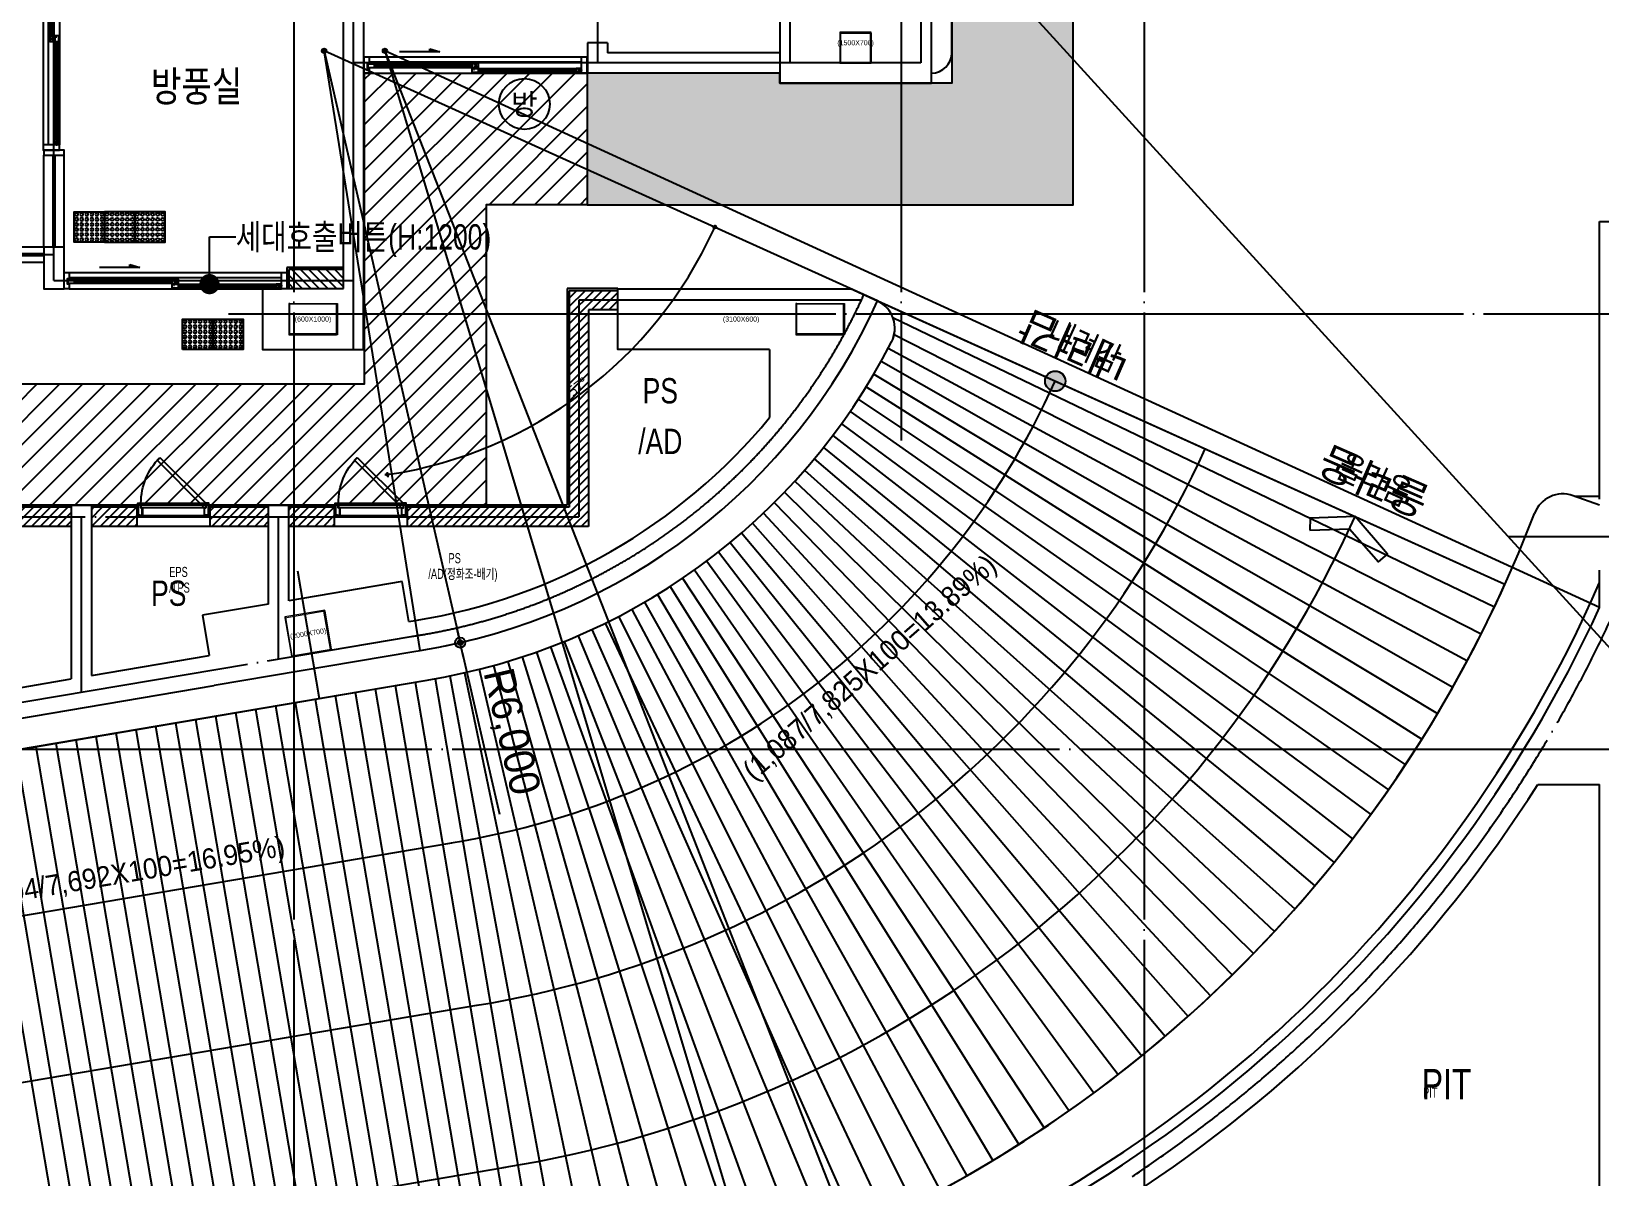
# Model space of a CAD drawing. Header units: millimetres. Extents: x 0 to 1390178, y 0 to 110113.
# Drawn here: x 377080 to 392572, y 20593 to 31910 of the extents above; entities that cross this region are included whole.
import ezdxf
from ezdxf.enums import TextEntityAlignment as Align
from ezdxf.xclip import XClip

# ---------------------------------------------------------------- set-up
doc = ezdxf.new("R2010")
doc.units = ezdxf.units.MM
doc.header["$LTSCALE"] = 100
doc.header["$XCLIPFRAME"] = 0
doc.linetypes.add('X - 평면도$0$CEN', pattern=[62, 60, -1, 0, -1])
doc.layers.get('DEFPOINTS').update_dxf_attribs({"color": 145})
for name, color, linetype in [('AA-XXXX-DIMS', 7, 'Continuous'), ('AA-XXXX-TEXT', 3, 'Continuous'), ('SYM', 7, 'Continuous'), ('TEXT1', 7, 'Continuous'), ('X - 평면도$0$! □-COL', 2, 'Continuous'), ('X - 평면도$0$4', 4, 'Continuous'), ('X - 평면도$0$A-FIN', 8, 'Continuous'), ('X - 평면도$0$A-WALB', 3, 'Continuous'), ('X - 평면도$0$AA-DWXM-GLAS', 5, 'Continuous'), ('X - 평면도$0$AA-DWXM-WIND', 4, 'Continuous'), ('X - 평면도$0$AA-EL-PCN4', 4, 'Continuous'), ('X - 평면도$0$AA-WAXM-BLOK', 3, 'Continuous'), ('X - 평면도$0$AA-WAXM-CONC', 2, 'Continuous'), ('X - 평면도$0$AA-XXXX-CNTL', 1, 'X - 평면도$0$CEN'), ('X - 평면도$0$AA-XXXX-FINL', 6, 'Continuous'), ('X - 평면도$0$AA-XXXX-PARK', 8, 'Continuous'), ('X - 평면도$0$AA-XXXX-PATT', 8, 'Continuous'), ('X - 평면도$0$AS-WAXM-CONC', 2, 'Continuous'), ('X - 평면도$0$CEN', 1, 'X - 평면도$0$CEN'), ('X - 평면도$0$DIM', 7, 'Continuous'), ('X - 평면도$0$X-55$0$AA-DWXM-WIND', 4, 'Continuous'), ('X - 평면도$0$램프 패턴', 9, 'Continuous'), ('X - 평면도$0$연석', 4, 'Continuous'), ('X - 평면도$0$점형블럭', 8, 'Continuous')]:
    doc.layers.add(name, color=color, linetype=linetype)
doc.layers.add('X - 평면도$0$A-door', color=4, linetype='Continuous', lineweight=25)
doc.layers.add('X - 평면도$0$AA-XXXX-H', color=195, linetype='Continuous', plot=False)
doc.layers.add('X - 평면도$0$DEFPOINT', color=163, linetype='Continuous', plot=False)
doc.styles.add('$1$HAUD01', font='Dotum.ttf')
doc.styles.add('HAUD01', font='Dotum.ttf')
doc.styles.add('X - 평면도$0$HAUD01', font='Dotum.ttf')
doc.styles.add('X - 평면도$0$STANDARD', font='Dotum.ttf')
doc.styles.add('X - 평면도$0$맑은 고딕', font='malgun.ttf')
doc.styles.add('X - 평면도$0$맑은고딕', font='malgun.ttf')
doc.dimstyles.new('HAUD-100', dxfattribs={"dimscale": 100, "dimtxt": 3, "dimasz": 1, "dimexe": 0, "dimexo": 3, "dimgap": 1, "dimtad": 1, "dimdec": 0, "dimdsep": 46, "dimlunit": 6, "dimtxsty": 'HAUD01', "dimblk": 'DIMDOT', "dimcen": 2.5, "dimdle": 1.5, "dimclrd": 7, "dimclre": 7, "dimclrt": 3, "dimadec": 0, "dimazin": 0, "dimtfac": 1, "dimtdec": 0, "dimtix": 1, "dimtmove": 2, "dimatfit": 3, "dimfxl": 1, "dimtvp": 1, "dimtolj": 1, "dimtzin": 0, "dimarcsym": 0})
doc.dimstyles.new('X - 평면도$0$D-50', dxfattribs={"dimscale": 50, "dimtxt": 2, "dimasz": 0.5, "dimexe": 0, "dimexo": 1, "dimgap": 0.5, "dimtad": 1, "dimdec": 0, "dimzin": 0, "dimdsep": 46, "dimlunit": 6, "dimtxsty": 'X - 평면도$0$맑은 고딕', "dimblk": 'X - 평면도$0$Z_DOT', "dimcen": 0, "dimdle": 1.5, "dimclrd": 145, "dimclre": 145, "dimclrt": 145, "dimadec": 0, "dimazin": 0, "dimtfac": 1, "dimtdec": 0, "dimtix": 1, "dimtmove": 2, "dimatfit": 3, "dimldrblk": 'X - 평면도$0$_NONE', "dimfxl": 1, "dimtolj": 1, "dimtzin": 0, "dimlwd": -1, "dimarcsym": 0})
pattern_1 = [(45, (-334639.225, -33202.216), (-42.426407, 42.426407), [])]

# ---------------------------------------------------------------- blocks, each defined once
blk = doc.blocks.new('DIMDOT')
at = {"layer": 'AA-XXXX-DIMS'}
for p, q in [((-1.5, 0), (1.5, 0)), ((0, -1.5), (0, 1.5))]:
    blk.add_line(p, q, dxfattribs=at)
for radius in [0.5, 0.25]:
    blk.add_circle((0, 0), radius, dxfattribs=at)
blk = doc.blocks.new('*D59')
at = {"color": 7, "lineweight": -2, "transparency": 16777216}
for p, q in [((379972, 31717), (381316, 25870)), ((381706, 24172), (381338, 25772))]:
    blk.add_line(p, q, dxfattribs=at)
at = {"layer": 'DEFPOINTS', "color": 0, "transparency": 16777216}
for p in [(379972, 31717), (381316, 25870)]:
    blk.add_point(p, dxfattribs=at)
at = {"color": 7, "lineweight": -2, "transparency": 16777216, "xscale": 100, "yscale": 100, "zscale": 100, "rotation": 102.9401187747289}
blk.add_blockref('DIMDOT', (381316, 25870), dxfattribs=at)
at = {"color": 3, "transparency": 16777216, "insert": (381805, 24986), "char_height": 300, "attachment_point": 5, "rotation": 282.9401, "style": 'HAUD01'}
blk.add_mtext('\\A1;R6,000', dxfattribs=at)
blk = doc.blocks.new('*D60')
at = {"color": 7, "lineweight": -2, "transparency": 16777216}
for p, q in [((380572, 31717), (385386, 19426)), ((386110, 17578), (385422, 19333))]:
    blk.add_line(p, q, dxfattribs=at)
at = {"layer": 'DEFPOINTS', "color": 0, "transparency": 16777216}
for p in [(380572, 31717), (385386, 19426)]:
    blk.add_point(p, dxfattribs=at)
at = {"color": 7, "lineweight": -2, "transparency": 16777216, "xscale": 100, "yscale": 100, "zscale": 100, "rotation": 111.3873247075521}
blk.add_blockref('DIMDOT', (385386, 19426), dxfattribs=at)
at = {"color": 3, "transparency": 16777216, "insert": (386044, 18511), "char_height": 300, "attachment_point": 5, "rotation": 291.3873, "style": 'HAUD01'}
blk.add_mtext('\\A1;R13,200', dxfattribs=at)
blk = doc.blocks.new('X - 평면도$0$A$C149C4BE0')
at = {"layer": 'X - 평면도$0$램프 패턴'}
for p, q in [((18128, 11465), (24072, 8608)), ((18083, 11162), (23803, 8074)), ((18141, 11297), (23941, 8340)), ((18013, 11033), (23659, 7812)), ((17940, 10906), (23509, 7553)), ((17865, 10781), (23353, 7298)), ((17705, 10536), (23023, 6798)), ((17786, 10657), (23191, 7046)), ((17621, 10416), (22850, 6555)), ((17534, 10298), (22670, 6315)), ((17444, 10182), (22486, 6079)), ((17256, 9957), (22099, 5622)), ((17351, 10069), (22295, 5848)), ((17158, 9848), (21898, 5400)), ((16955, 9636), (21481, 4970)), ((17058, 9741), (21692, 5182)), ((16850, 9533), (21265, 4762)), ((16632, 9336), (20818, 4363)), ((16742, 9433), (21044, 4560)), ((16406, 9149), (20353, 3984)), ((16520, 9241), (20588, 4171)), ((16289, 9059), (20114, 3803)), ((16050, 8888), (19623, 3459)), ((16170, 8973), (19871, 3628)), ((15802, 8729), (19117, 3137)), ((15927, 8807), (19372, 3295)), ((15548, 8581), (18595, 2839)), ((15676, 8653), (18858, 2985)), ((15153, 8381), (17789, 2439)), ((15286, 8445), (18061, 2566)), ((15418, 8511), (18330, 2700)), ((14882, 8264), (17236, 2204)), ((15018, 8321), (17513, 2318)), ((14325, 8067), (16099, 1813)), ((14466, 8111), (16387, 1901)), ((14606, 8159), (16672, 1996)), ((14745, 8210), (16955, 2097)), ((13751, 7923), (14930, 1531)), ((13896, 7954), (15225, 1591)), ((14040, 7989), (15518, 1658)), ((14183, 8026), (15809, 1733)), ((12817, 7762), (13906, 1354)), ((13014, 7796), (14103, 1387)), ((13211, 7829), (14300, 1421)), ((13408, 7863), (14497, 1455)), ((13605, 7896), (14695, 1488)), ((11831, 7594), (12920, 1186)), ((12028, 7628), (13117, 1220)), ((12225, 7662), (13314, 1253)), ((12422, 7695), (13512, 1287)), ((12620, 7729), (13709, 1320)), ((11042, 7460), (12131, 1052)), ((11239, 7494), (12329, 1086)), ((11436, 7527), (12526, 1119)), ((11634, 7561), (12723, 1153)), ((10056, 7293), (11145, 885)), ((10253, 7326), (11343, 918)), ((10451, 7360), (11540, 952)), ((10648, 7393), (11737, 985)), ((10845, 7427), (11934, 1019)), ((9268, 7159), (10357, 751)), ((9465, 7192), (10554, 784)), ((9662, 7226), (10751, 818)), ((9859, 7259), (10948, 851)), ((9070, 7125), (10160, 717))]:
    blk.add_line(p, q, dxfattribs=at)
blk = doc.blocks.new('X - 평면도$0$A$C1B7F7459')
at = {"layer": 'X - 평면도$0$DEFPOINT'}
for p, q in [((17978, 11629), (24174, 8829)), ((5916, 6589), (13507, 7879))]:
    blk.add_line(p, q, dxfattribs=at)
for centre, radius, start, end in [((17847, 11359), 300, 332.8147, 64.2473), ((12510, 14100), 6300, 279.1017, 332.8297), ((12510, 14100), 12800, 279.2643, 335.6807)]:
    blk.add_arc(centre, radius, start, end, dxfattribs=at)
blk.add_blockref('X - 평면도$0$A$C149C4BE0', (0, 0))
blk = doc.blocks.new('X - 평면도$0$A$C3F661512')
at = {"layer": 'X - 평면도$0$DEFPOINT'}
for p, q in [((44, 22), (0, 22)), ((22, 0), (22, 44))]:
    blk.add_line(p, q, dxfattribs=at)
blk.add_circle((22, 22), 22, dxfattribs=at)
blk = doc.blocks.new('X - 평면도$0$Z_DOT')
at = {"layer": 'X - 평면도$0$DIM', "color": 0}
for p, q in [((-1, 0), (1, 0)), ((0, -1), (0, 1))]:
    blk.add_line(p, q, dxfattribs=at)
for radius in [0.5, 0.25]:
    blk.add_circle((0, 0), radius, dxfattribs=at)
blk = doc.blocks.new('*D1025')
at = {"layer": 'DEFPOINTS', "color": 0, "transparency": 16777216}
for p in [(567222, 46473), (567222, 46473), (572690, 44004), (569181, 42720), (568108, 40539)]:
    blk.add_point(p, dxfattribs=at)
at = {"layer": 'X - 평면도$0$DIM', "color": 145, "transparency": 16777216}
blk.add_arc((567222, 46473), 4234, 278.8273, 335.3573, dxfattribs=at)
at = {"layer": 'X - 평면도$0$DIM', "color": 145, "transparency": 16777216, "xscale": 25, "yscale": 25, "zscale": 25}
for p, rotation in [((571081, 44730), 65.52649500008782), ((567847, 42286), 188.6580993512889)]:
    blk.add_blockref('X - 평면도$0$Z_DOT', p, dxfattribs=dict(at, rotation=rotation))
at = {"layer": 'X - 평면도$0$DIM', "color": 145, "transparency": 16777216, "insert": (569730, 43156), "char_height": 100, "attachment_point": 5, "rotation": 37.0923, "style": 'X - 평면도$0$맑은 고딕'}
blk.add_mtext('\\A1;57°', dxfattribs=at)
blk = doc.blocks.new('X - 평면도$0$_NONE')
at = {"color": 0, "linetype": 'ByBlock'}
blk.add_circle((0, 0), 0.25, dxfattribs=at)
blk = doc.blocks.new('X - 평면도$0$A$Cb11c32c7')
at = {"layer": 'X - 평면도$0$AA-XXXX-H'}
blk.add_lwpolyline([(-9, 154, 0.414214), (-31, 176), (-202, 176), (-202, 205), (202, 205), (202, 176), (31, 176, 0.414214), (9, 154), (9, -159, 0.414214), (31, -181), (202, -181), (202, -209), (-202, -209), (-202, -181), (-31, -181, 0.414214), (-9, -159)], format="xyb", close=True, dxfattribs=at)
at = {"layer": 'X - 평면도$0$DEFPOINT', "color": 195}
for p, q in [((-202, 176), (-202, -181)), ((202, 176), (202, -181))]:
    blk.add_line(p, q, dxfattribs=at)
blk = doc.blocks.new('X - 평면도$0$A$C3919c76b')
for p in [(-77388, 54393), (-70922, 54393), (-62388, 54396), (-70913, 47796), (-62388, 47796), (-77388, 44383), (-70913, 44383)]:
    blk.add_blockref('X - 평면도$0$A$Cb11c32c7', p)
at = {"rotation": 90}
blk.add_blockref('X - 평면도$0$A$Cb11c32c7', (-77388, 47793), dxfattribs=at)
blk = doc.blocks.new('X - 평면도$0$ㅁ-310X310X9X9')
at = {"layer": 'X - 평면도$0$! □-COL', "lineweight": 9, "elevation": 0, "flags": 128}
for points in [[(295854, -66584), (296164, -66584), (296164, -66575), (295854, -66575)], [(295854, -66876), (295863, -66876), (295863, -66584), (295854, -66584)], [(296164, -66876), (296155, -66876), (296155, -66584), (296164, -66584)], [(295854, -66876), (296164, -66876), (296164, -66885), (295854, -66885)]]:
    blk.add_lwpolyline(points, close=True, dxfattribs=at)
blk = doc.blocks.new('X - 평면도$0$ㅁ-480X310X9X9')
at = {"layer": 'X - 평면도$0$! □-COL', "lineweight": 9, "elevation": 0, "flags": 128}
for points in [[(295854, -66584), (296164, -66584), (296164, -66575), (295854, -66575)], [(295854, -67046), (295863, -67046), (295863, -66584), (295854, -66584)], [(296164, -67046), (296155, -67046), (296155, -66584), (296164, -66584)], [(295854, -67046), (296164, -67046), (296164, -67055), (295854, -67055)]]:
    blk.add_lwpolyline(points, close=True, dxfattribs=at)
blk = doc.blocks.new('X - 평면도$0$ㅁ-400X400X9X9')
at = {"layer": 'X - 평면도$0$! □-COL', "lineweight": 9, "flags": 128}
for points in [[(143814, 359875), (144214, 359875), (144214, 359884), (143814, 359884)], [(143814, 359493), (143823, 359493), (143823, 359875), (143814, 359875)], [(144214, 359493), (144205, 359493), (144205, 359875), (144214, 359875)], [(143814, 359493), (144214, 359493), (144214, 359484), (143814, 359484)]]:
    blk.add_lwpolyline(points, close=True, dxfattribs=at)
blk = doc.blocks.new('X - 평면도$0$A$C69CA1AF6')
for name, p in [('X - 평면도$0$A$C3919c76b', (43361, -33202)), ('X - 평면도$0$ㅁ-310X310X9X9', (-310176, 80031, 0))]:
    blk.add_blockref(name, p)
for name, p, rotation in [('X - 평면도$0$ㅁ-480X310X9X9', (-86342, -285388, 0), 90), ('X - 평면도$0$ㅁ-480X310X9X9', (-81332, -285388, 0), 90), ('X - 평면도$0$ㅁ-400X400X9X9', (-101704, -371124), 9.582629357068267)]:
    blk.add_blockref(name, p, dxfattribs=dict(rotation=rotation))
blk = doc.blocks.new('X - 평면도$0$A$C73d742c4')
blk.add_hatch(color=256).paths.add_polyline_path([(-60939, -42637), (-60839, -42637), (-60839, -42607)])
at = {"ltscale": 2}
for p, q in [((-60839, -42607), (-60939, -42637)), ((-60939, -42637), (-60839, -42637)), ((-60939, -42637), (-60539, -42637)), ((-60839, -42637), (-60839, -42607))]:
    blk.add_line(p, q, dxfattribs=at)
at = {"layer": 'X - 평면도$0$AA-DWXM-GLAS', "color": 5}
for p, q in [((-61319, -42818), (-62284, -42818)), ((-61319, -42826), (-62284, -42826)), ((-61259, -42771), (-60289, -42771)), ((-61259, -42779), (-60289, -42779))]:
    blk.add_line(p, q, dxfattribs=at)
at = {"layer": 'X - 평면도$0$AA-DWXM-WIND', "color": 8}
for p, q in [((-60239, -42687), (-62339, -42687)), ((-60239, -42737), (-62339, -42737)), ((-61259, -42756), (-61259, -42755)), ((-61259, -42755), (-60288, -42755)), ((-60239, -42847), (-62339, -42847)), ((-62334, -42818), (-62326, -42818)), ((-62334, -42826), (-62326, -42826)), ((-62325, -42825), (-62325, -42819)), ((-61319, -42802), (-62285, -42802)), ((-61319, -42842), (-62285, -42842)), ((-62284, -42841), (-62284, -42842)), ((-61318, -42795), (-61321, -42795)), ((-61321, -42807), (-61321, -42795)), ((-61312, -42807), (-61321, -42807)), ((-61319, -42803), (-61319, -42797)), ((-61295, -42797), (-61319, -42797)), ((-61319, -42805), (-61319, -42802)), ((-61319, -42841), (-61319, -42803)), ((-61312, -42805), (-61319, -42805)), ((-61319, -42841), (-61319, -42842)), ((-61309, -42794), (-61317, -42794)), ((-61312, -42805), (-61312, -42807)), ((-61309, -42794), (-61311, -42797)), ((-61311, -42797), (-61311, -42797)), ((-61303, -42798), (-61310, -42798)), ((-61309, -42785), (-61308, -42785)), ((-61309, -42797), (-61309, -42785)), ((-61308, -42784), (-61307, -42782)), ((-61308, -42785), (-61308, -42784)), ((-61305, -42784), (-61307, -42782)), ((-61305, -42785), (-61305, -42784)), ((-61305, -42785), (-61305, -42785)), ((-61305, -42797), (-61305, -42785)), ((-61305, -42794), (-61303, -42797)), ((-61303, -42797), (-61303, -42797)), ((-61295, -42795), (-61295, -42797)), ((-61279, -42812), (-61279, -42802)), ((-61270, -42812), (-61279, -42812)), ((-61272, -42811), (-61278, -42811)), ((-61275, -42811), (-61275, -42797)), ((-61270, -42812), (-61270, -42802)), ((-61259, -42794), (-61259, -42795)), ((-61259, -42795), (-60288, -42795))]:
    blk.add_line(p, q, dxfattribs=at)
at = {"layer": 'X - 평면도$0$AA-DWXM-WIND'}
for points in [[(-62339, -42847), (-62339, -42847), (-62339, -42847), (-62339, -42847), (-62339, -42687), (-62389, -42687), (-62389, -42847), (-62339, -42847)], [(-60239, -42750), (-60219, -42750), (-60219, -42800), (-60239, -42800), (-60239, -42847), (-60189, -42847), (-60189, -42687), (-60239, -42687)]]:
    blk.add_lwpolyline(points, close=True, dxfattribs=at)
for points in [[(-61310, -42795), (-61318, -42795, -0.414214), (-61319, -42794), (-61319, -42756, -0.414214), (-61318, -42755), (-61260, -42755, -0.414214), (-61259, -42756), (-61259, -42794, -0.414214), (-61260, -42795), (-61310, -42795)], [(-60289, -42794, 0.414214), (-60288, -42795), (-60230, -42795, 0.414214), (-60229, -42794), (-60229, -42756, 0.414221), (-60230, -42755), (-60288, -42755, 0.414214), (-60289, -42756), (-60289, -42758), (-60289, -42794)], [(-62334, -42818), (-62334, -42803, -0.414214), (-62333, -42802), (-62285, -42802, -0.414214), (-62284, -42803), (-62284, -42841, -0.414214), (-62285, -42842), (-62333, -42842, -0.414214), (-62334, -42841), (-62334, -42826)], [(-61260, -42842), (-61318, -42842), (-61260, -42842, 0.414214), (-61259, -42841), (-61259, -42803, 0.414214), (-61260, -42802), (-61318, -42802, 0.414214), (-61319, -42803), (-61319, -42841, 0.414214), (-61318, -42842)]]:
    blk.add_lwpolyline(points, format="xyb", dxfattribs=at)
at = {"layer": 'X - 평면도$0$AA-DWXM-WIND', "color": 8}
for centre, radius in [((-62309, -42822), 8), ((-62309, -42822), 8), ((-61291, -42776), 10.4)]:
    blk.add_circle(centre, radius, dxfattribs=at)
for centre, radius, start, end in [((-62334, -42812), 5.68, 189.4602, 263.9194), ((-62312, -42810), 27, 187.8428, 216.3574), ((-62326, -42819), 0.5, 0, 90), ((-62326, -42825), 0.5, 270, 0), ((-62275, -42807), 10.7, 208.5203, 264.7129), ((-62275, -42837), 10.7, 95.2871, 151.4797), ((-61329, -42807), 10.7, 275.2871, 331.4797), ((-61329, -42837), 10.7, 28.5203, 84.7129), ((-61317, -42793), 0.5, 180, 270), ((-61310, -42797), 0.5, 180, 270), ((-61303, -42797), 0.5, 270, 0), ((-61288, -42807), 11.8, 339.3745, 48.072), ((-61299, -42807), 23.1, 349.8612, 23.0643), ((-61251, -42807), 23.1, 156.9357, 190.1388), ((-61261, -42807), 11.8, 131.928, 200.6255), ((-61250, -42760), 10.7, 208.5203, 264.7129), ((-61250, -42790), 10.7, 95.2871, 151.4797), ((-60299, -42760), 10.7, 275.2871, 331.4797), ((-60299, -42790), 10.7, 28.5203, 84.7129)]:
    blk.add_arc(centre, radius, start, end, dxfattribs=at)
blk = doc.blocks.new('X - 평면도$0$A$C4D1409A3')
at = {"layer": 'X - 평면도$0$점형블럭', "color": 9}
blk.add_lwpolyline([(0, 0), (300, 0), (300, 300), (0, 300)], close=True, dxfattribs=at)
at = {"layer": 'X - 평면도$0$점형블럭', "color": 252}
for centre in [(25, 275), (25, 225), (25, 175), (75, 275), (75, 225), (75, 175), (125, 275), (125, 225), (125, 175), (175, 275), (175, 225), (175, 175), (225, 275), (225, 225), (225, 175), (275, 275), (275, 225), (275, 175), (25, 125), (25, 75), (25, 25), (75, 125), (75, 75), (75, 25), (125, 125), (125, 75), (125, 25), (175, 125), (175, 75), (175, 25), (225, 125), (225, 75), (225, 25), (275, 125), (275, 75), (275, 25)]:
    blk.add_circle(centre, 15, dxfattribs=at)
blk = doc.blocks.new('X - 평면도$0$A$C1a516bcb')
blk.add_hatch(color=256).paths.add_polyline_path([(-210, -750), (-210, -650), (-240, -650)])
at = {"ltscale": 2}
for p, q in [((-210, -750), (-210, -350)), ((-210, -650), (-240, -650)), ((-240, -650), (-210, -750)), ((-210, -750), (-210, -650))]:
    blk.add_line(p, q, dxfattribs=at)
at = {"layer": 'X - 평면도$0$AA-DWXM-GLAS', "color": 5}
for p, q in [((-76, -1070), (-76, -100)), ((-68, -1070), (-68, -100)), ((-29, -1130), (-29, -2095)), ((-21, -1130), (-21, -2095))]:
    blk.add_line(p, q, dxfattribs=at)
at = {"layer": 'X - 평면도$0$AA-DWXM-WIND', "color": 8}
for p, q in [((-160, -50), (-160, -2150)), ((-110, -50), (-110, -2150)), ((-92, -1070), (-92, -99)), ((-52, -1070), (-52, -99)), ((0, -50), (0, -2150)), ((-91, -1070), (-92, -1070)), ((-53, -1070), (-52, -1070)), ((-35, -1081), (-45, -1081)), ((-36, -1083), (-36, -1089)), ((-35, -1081), (-35, -1090)), ((-63, -1116), (-64, -1118)), ((-63, -1119), (-64, -1118)), ((-62, -1116), (-63, -1116)), ((-62, -1119), (-63, -1119)), ((-62, -1116), (-62, -1116)), ((-50, -1116), (-62, -1116)), ((-62, -1120), (-62, -1119)), ((-50, -1120), (-62, -1120)), ((-53, -1116), (-50, -1113)), ((-53, -1120), (-53, -1128)), ((-53, -1120), (-50, -1122)), ((-52, -1106), (-50, -1106)), ((-52, -1129), (-52, -1132)), ((-40, -1132), (-52, -1132)), ((-36, -1086), (-50, -1086)), ((-50, -1106), (-50, -1130)), ((-50, -1113), (-50, -1113)), ((-50, -1122), (-50, -1122)), ((-44, -1130), (-50, -1130)), ((-49, -1114), (-49, -1121)), ((-35, -1090), (-45, -1090)), ((-45, -1130), (-45, -2096)), ((-42, -1130), (-45, -1130)), ((-6, -1130), (-44, -1130)), ((-42, -1123), (-40, -1123)), ((-42, -1123), (-42, -1130)), ((-40, -1123), (-40, -1132)), ((-6, -1130), (-5, -1130)), ((-5, -1130), (-5, -2096)), ((-29, -2145), (-29, -2137)), ((-22, -2136), (-28, -2136)), ((-21, -2145), (-21, -2137)), ((-6, -2095), (-5, -2095))]:
    blk.add_line(p, q, dxfattribs=at)
at = {"layer": 'X - 평면도$0$AA-DWXM-WIND'}
for points in [[(-97, -50), (-97, -30), (-47, -30), (-47, -50), (0, -50), (0, 0), (-160, 0), (-160, -50)], [(0, -2150), (0, -2150), (0, -2150), (0, -2150), (-160, -2150), (-160, -2200), (0, -2200), (0, -2150)]]:
    blk.add_lwpolyline(points, close=True, dxfattribs=at)
for points in [[(-53, -100, 0.414214), (-52, -99), (-52, -41, 0.414214), (-53, -40), (-91, -40, 0.414221), (-92, -41), (-92, -99, 0.414214), (-91, -100), (-89, -100), (-53, -100)], [(-52, -1120), (-52, -1129, -0.414214), (-53, -1130), (-91, -1130, -0.414214), (-92, -1129), (-92, -1071, -0.414214), (-91, -1070), (-53, -1070, -0.414214), (-52, -1071), (-52, -1120)], [(-5, -1071), (-5, -1129), (-5, -1071, 0.414214), (-6, -1070), (-44, -1070, 0.414214), (-45, -1071), (-45, -1129, 0.414214), (-44, -1130), (-6, -1130, 0.414214), (-5, -1129)], [(-29, -2145), (-44, -2145, -0.414214), (-45, -2144), (-45, -2096, -0.414214), (-44, -2095), (-6, -2095, -0.414214), (-5, -2096), (-5, -2144, -0.414214), (-6, -2145), (-21, -2145)]]:
    blk.add_lwpolyline(points, format="xyb", dxfattribs=at)
at = {"layer": 'X - 평면도$0$AA-DWXM-WIND', "color": 8}
for centre, radius in [((-71, -1102), 10.4), ((-25, -2120), 8), ((-25, -2120), 8)]:
    blk.add_circle(centre, radius, dxfattribs=at)
for centre, radius, start, end in [((-87, -109), 10.7, 5.2871, 61.4797), ((-57, -109), 10.7, 118.5203, 174.7129), ((-87, -1061), 10.7, 298.5203, 354.7129), ((-57, -1061), 10.7, 185.2871, 241.4797), ((-40, -1072), 11.8, 221.928, 290.6255), ((-40, -1062), 23.1, 246.9357, 280.1388), ((-54, -1128), 0.5, 270, 0), ((-50, -1114), 0.5, 0, 90), ((-50, -1121), 0.5, 270, 0), ((-40, -1109), 23.1, 79.8612, 113.0643), ((-40, -1099), 11.8, 69.3745, 138.072), ((-40, -1139), 10.7, 5.2871, 61.4797), ((-10, -1139), 10.7, 118.5203, 174.7129), ((-40, -2086), 10.7, 298.5203, 354.7129), ((-34, -2144), 5.68, 279.4602, 353.9194), ((-37, -2123), 27, 277.8428, 306.3574), ((-28, -2137), 0.5, 90, 180), ((-22, -2137), 0.5, 0, 90), ((-10, -2086), 10.7, 185.2871, 241.4797)]:
    blk.add_arc(centre, radius, start, end, dxfattribs=at)
at = {"layer": 'X - 평면도$0$점형블럭'}
for p, rotation in [((-460, -400), 90), ((600, -1170), 180), ((600, -1470), 180)]:
    blk.add_blockref('X - 평면도$0$A$C4D1409A3', p, dxfattribs=dict(at, rotation=rotation))
at = {"layer": 'X - 평면도$0$점형블럭', "xscale": -1.000000000000001, "rotation": 90}
for p in [(-460, -400), (-460, -700)]:
    blk.add_blockref('X - 평면도$0$A$C4D1409A3', p, dxfattribs=at)
blk = doc.blocks.new('X - 평면도$0$A$Cf7dc03d4')
blk.add_hatch(color=256).paths.add_polyline_path([(-65603, -42157), (-65603, -42057), (-65633, -42057)])
at = {"layer": 'X - 평면도$0$AA-XXXX-PATT'}
h = blk.add_hatch(dxfattribs=at)
h.set_pattern_fill('_USER', color=256, scale=60, angle=135, style=0, pattern_type=0)
h.set_pattern_definition([(135, (-1565395.24, 683908.24), (-42.4264069, -42.4264069), [])])
h.paths.add_polyline_path([(-63128, -44787), (-63128, -44977), (-62589, -44977), (-62589, -44787)])
at = {"ltscale": 2}
for p, q in [((-65603, -42157), (-65603, -41757)), ((-65603, -42057), (-65633, -42057)), ((-65633, -42057), (-65603, -42157)), ((-65603, -42157), (-65603, -42057))]:
    blk.add_line(p, q, dxfattribs=at)
at = {"layer": 'X - 평면도$0$A-FIN'}
for p, q in [((-62589, -44767), (-63148, -44767)), ((-63148, -44767), (-63148, -44817))]:
    blk.add_line(p, q, dxfattribs=at)
at = {"layer": 'X - 평면도$0$A-WALB'}
for p, q in [((-62589, -44787), (-63128, -44787)), ((-63128, -44787), (-63128, -44977))]:
    blk.add_line(p, q, dxfattribs=at)
at = {"layer": 'X - 평면도$0$AA-DWXM-GLAS', "color": 5}
for p, q in [((-65469, -42477), (-65469, -41507)), ((-65461, -42477), (-65461, -41507)), ((-65422, -42537), (-65422, -43502)), ((-65414, -42537), (-65414, -43502))]:
    blk.add_line(p, q, dxfattribs=at)
at = {"layer": 'X - 평면도$0$AA-DWXM-WIND', "color": 8}
for p, q in [((-65553, -41457), (-65553, -43557)), ((-65503, -41457), (-65503, -43557)), ((-65485, -42477), (-65485, -41506)), ((-65445, -42477), (-65445, -41506)), ((-65393, -41457), (-65393, -43557)), ((-65484, -42477), (-65485, -42477)), ((-65456, -42523), (-65457, -42524)), ((-65456, -42526), (-65457, -42524)), ((-65455, -42523), (-65456, -42523)), ((-65455, -42526), (-65456, -42526)), ((-65455, -42522), (-65455, -42523)), ((-65443, -42522), (-65455, -42522)), ((-65455, -42526), (-65455, -42526)), ((-65443, -42526), (-65455, -42526)), ((-65446, -42477), (-65445, -42477)), ((-65446, -42522), (-65443, -42520)), ((-65446, -42526), (-65446, -42535)), ((-65446, -42526), (-65443, -42529)), ((-65445, -42513), (-65443, -42513)), ((-65445, -42536), (-65445, -42539)), ((-65433, -42539), (-65445, -42539)), ((-65429, -42493), (-65443, -42493)), ((-65443, -42513), (-65443, -42537)), ((-65443, -42520), (-65443, -42520)), ((-65443, -42529), (-65443, -42529)), ((-65437, -42537), (-65443, -42537)), ((-65442, -42521), (-65442, -42528)), ((-65428, -42488), (-65438, -42488)), ((-65428, -42497), (-65438, -42497)), ((-65438, -42537), (-65438, -43503)), ((-65435, -42537), (-65438, -42537)), ((-65399, -42537), (-65437, -42537)), ((-65435, -42530), (-65433, -42530)), ((-65435, -42530), (-65435, -42537)), ((-65433, -42530), (-65433, -42539)), ((-65429, -42490), (-65429, -42496)), ((-65428, -42488), (-65428, -42497)), ((-65399, -42537), (-65398, -42537)), ((-65398, -42537), (-65398, -43503)), ((-65399, -43502), (-65398, -43502)), ((-65548, -44567), (-65548, -43657)), ((-65422, -43552), (-65422, -43544)), ((-65415, -43543), (-65421, -43543)), ((-65414, -43552), (-65414, -43544)), ((-65348, -44567), (-65348, -43657)), ((-65548, -44567), (-70853, -44567)), ((-65548, -44717), (-70853, -44717))]:
    blk.add_line(p, q, dxfattribs=at)
at = {"layer": 'X - 평면도$0$AA-DWXM-WIND'}
for p, q in [((-65458, -43657), (-65458, -44567)), ((-65438, -43657), (-65438, -44567)), ((-69857, -44632), (-70853, -44632)), ((-69857, -44652), (-70853, -44652)), ((-68786, -44632), (-69807, -44632)), ((-68786, -44652), (-69807, -44652)), ((-67715, -44632), (-68736, -44632)), ((-67715, -44652), (-68736, -44652)), ((-66644, -44632), (-67665, -44632)), ((-66644, -44652), (-67665, -44652)), ((-65548, -44632), (-66594, -44632)), ((-65548, -44652), (-66594, -44652))]:
    blk.add_line(p, q, dxfattribs=at)
for points in [[(-65573, -41317), (-65573, -41407), (-65373, -41407), (-65373, -41317)], [(-65490, -41457), (-65490, -41437), (-65440, -41437), (-65440, -41457), (-65393, -41457), (-65393, -41407), (-65553, -41407), (-65553, -41457)], [(-65393, -43557), (-65393, -43557), (-65393, -43557), (-65393, -43557), (-65553, -43557), (-65553, -43607), (-65393, -43607), (-65393, -43557)], [(-65548, -43607), (-65548, -43657), (-65348, -43657), (-65348, -43607)], [(-70903, -44567), (-70853, -44567), (-70853, -44717), (-70903, -44717)], [(-69857, -44567), (-69807, -44567), (-69807, -44717), (-69857, -44717)], [(-68786, -44567), (-68736, -44567), (-68736, -44717), (-68786, -44717)], [(-67715, -44567), (-67665, -44567), (-67665, -44717), (-67715, -44717)], [(-66644, -44567), (-66594, -44567), (-66594, -44717), (-66644, -44717)], [(-65548, -44567), (-65548, -44977), (-65348, -44977), (-65348, -44567)]]:
    blk.add_lwpolyline(points, close=True, dxfattribs=at)
for points in [[(-65446, -41507, 0.414214), (-65445, -41506), (-65445, -41448, 0.414214), (-65446, -41447), (-65484, -41447, 0.414221), (-65485, -41448), (-65485, -41506, 0.414214), (-65484, -41507), (-65482, -41507), (-65446, -41507)], [(-65445, -42527), (-65445, -42536, -0.414214), (-65446, -42537), (-65484, -42537, -0.414214), (-65485, -42536), (-65485, -42478, -0.414214), (-65484, -42477), (-65446, -42477, -0.414214), (-65445, -42478), (-65445, -42527)], [(-65398, -42478), (-65398, -42536), (-65398, -42478, 0.414214), (-65399, -42477), (-65437, -42477, 0.414214), (-65438, -42478), (-65438, -42536, 0.414214), (-65437, -42537), (-65399, -42537, 0.414214), (-65398, -42536)], [(-65422, -43552), (-65437, -43552, -0.414214), (-65438, -43551), (-65438, -43503, -0.414214), (-65437, -43502), (-65399, -43502, -0.414214), (-65398, -43503), (-65398, -43551, -0.414214), (-65399, -43552), (-65414, -43552)]]:
    blk.add_lwpolyline(points, format="xyb", dxfattribs=at)
at = {"layer": 'X - 평면도$0$AA-DWXM-WIND', "color": 8}
for centre, radius in [((-65464, -42509), 10.4), ((-65418, -43527), 8), ((-65418, -43527), 8)]:
    blk.add_circle(centre, radius, dxfattribs=at)
for centre, radius, start, end in [((-65480, -41516), 10.7, 5.2871, 61.4797), ((-65450, -41516), 10.7, 118.5203, 174.7129), ((-65480, -42468), 10.7, 298.5203, 354.7129), ((-65450, -42468), 10.7, 185.2871, 241.4797), ((-65447, -42535), 0.5, 270, 0), ((-65443, -42521), 0.5, 0, 90), ((-65443, -42528), 0.5, 270, 0), ((-65433, -42479), 11.8, 221.928, 290.6255), ((-65433, -42469), 23.1, 246.9357, 280.1388), ((-65433, -42516), 23.1, 79.8612, 113.0643), ((-65433, -42506), 11.8, 69.3745, 138.072), ((-65433, -42546), 10.7, 5.2871, 61.4797), ((-65403, -42546), 10.7, 118.5203, 174.7129), ((-65433, -43493), 10.7, 298.5203, 354.7129), ((-65403, -43493), 10.7, 185.2871, 241.4797), ((-65427, -43551), 5.68, 279.4602, 353.9194), ((-65430, -43530), 27, 277.8428, 306.3574), ((-65421, -43544), 0.5, 90, 180), ((-65415, -43544), 0.5, 0, 90)]:
    blk.add_arc(centre, radius, start, end, dxfattribs=at)
at = {"layer": 'X - 평면도$0$AA-XXXX-CNTL'}
for p, q in [((-65448, -44897), (-65448, -41157)), ((-71063, -44567), (-71063, -44642)), ((-65448, -44642), (-71063, -44642)), ((-65448, -44897), (-62489, -44897))]:
    blk.add_line(p, q, dxfattribs=at)
at = {"layer": 'X - 평면도$0$DEFPOINT'}
for p, q in [((-70878, -44776), (-70878, -44504)), ((-69832, -44776), (-69832, -44504)), ((-68761, -44776), (-68761, -44504)), ((-67690, -44776), (-67690, -44504)), ((-66619, -44776), (-66619, -44504))]:
    blk.add_line(p, q, dxfattribs=at)
at = {"ltscale": 2, "xscale": -1.000000000000002, "rotation": 90}
blk.add_blockref('X - 평면도$0$A$C1a516bcb', (-65348, -44977), dxfattribs=at)
blk = doc.blocks.new('*U1013')
at = {"layer": 'X - 평면도$0$A-door', "color": 8}
for p, q in [((670, 0), (30, 0)), ((45, -45), (655, -45)), ((655, -120), (45, -120))]:
    blk.add_line(p, q, dxfattribs=at)
at = {"layer": 'X - 평면도$0$A-door'}
for points in [[(483, 453), (30, 0), (58, -28), (511, 424)], [(2, -15), (2, -15), (2, -15), (0, -15), (0, 0), (30, 0), (30, -45), (45, -45), (45, -120), (0, -120), (0, -105), (2, -105), (2, -105), (2, -105), (2, -118), (43, -118), (43, -47), (28, -47), (28, -2), (2, -2)], [(698, -15), (698, -15), (698, -15), (700, -15), (700, 0), (670, 0), (670, -45), (655, -45), (655, -120), (700, -120), (700, -105), (698, -105), (698, -105), (698, -105), (698, -118), (657, -118), (657, -47), (672, -47), (672, -2), (698, -2)]]:
    blk.add_lwpolyline(points, close=True, dxfattribs=at)
at = {"layer": 'X - 평면도$0$A-door', "color": 8}
for points in [[(20, -118), (2, -118), (2, -2), (20, -2), (20, -3), (3, -3), (3, -117), (20, -117)], [(680, -118), (698, -118), (698, -2), (680, -2), (680, -3), (697, -3), (697, -117), (680, -117)]]:
    blk.add_lwpolyline(points, close=True, dxfattribs=at)
blk.add_arc((30, 0), 640, 0, 45, dxfattribs=at)
blk = doc.blocks.new('X - 평면도$0$A$Cfb342870')
at = {"layer": 'X - 평면도$0$AA-XXXX-PATT'}
h = blk.add_hatch(dxfattribs=at)
h.set_pattern_fill('_USER', color=256, scale=60, angle=45, style=0, pattern_type=0)
h.set_pattern_definition(pattern_1)
h.paths.add_polyline_path([(-16517, 10901), (-16997, 10901), (-16997, 8761), (-18597, 8761), (-18597, 8571), (-16807, 8571), (-16807, 10711), (-16517, 10711)])
h = blk.add_hatch(dxfattribs=at)
h.set_pattern_fill('_USER', color=256, scale=60, angle=45, style=0, pattern_type=0)
h.set_pattern_definition(pattern_1)
h.paths.add_polyline_path([(-23217, 8571), (-23217, 8761), (-23667, 8761), (-23667, 8571)])
h.paths.add_polyline_path([(-22497, 8761), (-22497, 8571), (-21917, 8571), (-21917, 8761)])
h.paths.add_polyline_path([(-21267, 8571), (-21267, 8761), (-21717, 8761), (-21717, 8571)])
h.paths.add_polyline_path([(-19967, 8571), (-19967, 8761), (-20547, 8761), (-20547, 8571)])
h.paths.add_polyline_path([(-19317, 8761), (-19767, 8761), (-19767, 8571), (-19317, 8571)])
h.paths.add_polyline_path([(-25677, 8761), (-25677, 8571), (-23867, 8571), (-23867, 8761)])
h.paths.add_polyline_path([(-25877, 8571), (-25877, 8761), (-27677, 8761), (-27677, 8571)])
at = {"layer": 'DEFPOINTS'}
blk.add_line((0, 0), (-19177, 21041), dxfattribs=at)
at = {"layer": 'X - 평면도$0$A-FIN'}
for p, q in [((-17017, 10921), (-17017, 8781)), ((-16517, 10921), (-17017, 10921)), ((-21917, 8781), (-22509, 8781)), ((-21256, 8781), (-21717, 8781)), ((-19967, 8781), (-20559, 8781)), ((-19306, 8781), (-19767, 8781)), ((-17017, 8781), (-18609, 8781))]:
    blk.add_line(p, q, dxfattribs=at)
at = {"layer": 'X - 평면도$0$AA-WAXM-BLOK'}
for p, q in [((-16997, 10901), (-16997, 8761)), ((-16517, 10901), (-16997, 10901)), ((-16807, 10711), (-16807, 8571)), ((-16517, 10711), (-16807, 10711)), ((-21917, 8761), (-22497, 8761)), ((-21267, 8761), (-21717, 8761)), ((-21267, 8761), (-21267, 8571)), ((-19967, 8761), (-20547, 8761)), ((-20547, 8761), (-20547, 8571)), ((-19317, 8761), (-19767, 8761)), ((-19317, 8761), (-19317, 8571)), ((-16997, 8761), (-18597, 8761)), ((-18597, 8761), (-18597, 8571)), ((-21917, 8571), (-22497, 8571)), ((-21267, 8571), (-21717, 8571)), ((-19967, 8571), (-20547, 8571)), ((-19317, 8571), (-19767, 8571)), ((-16807, 8571), (-18597, 8571))]:
    blk.add_line(p, q, dxfattribs=at)
at = {"layer": 'X - 평면도$0$AA-WAXM-CONC'}
for p, q in [((-19027, 10921), (-19027, 20991)), ((-19227, 10921), (-19227, 14591)), ((-16817, 13351), (-16817, 13051)), ((-16617, 13351), (-16817, 13351)), ((-16617, 13351), (-16617, 13251)), ((-14917, 13251), (-16617, 13251)), ((-14917, 13051), (-16817, 13051)), ((-14217, 10921), (-13950, 10800)), ((-21917, 8781), (-21917, 7065)), ((-21917, 8781), (-21717, 8781)), ((-21717, 8781), (-21717, 7099)), ((-19967, 7803), (-19967, 8781)), ((-19967, 8781), (-19767, 8781)), ((-19767, 7837), (-19767, 8781)), ((-6817, 7772), (-6817, 8141)), ((-18581, 7632), (-18517, 7643)), ((-18581, 7632), (-18517, 7643)), ((-21717, 7099), (-20553, 7297)), ((-18532, 7337), (-18470, 7347)), ((-18532, 7337), (-18470, 7347)), ((-26062, 6056), (-20503, 7001)), ((-23667, 6767), (-21917, 7065)), ((-7429, 6021), (-6817, 6021)), ((-6817, 2024), (-6817, 6021))]:
    blk.add_line(p, q, dxfattribs=at)
for centre, radius, start, end in [((-19414, 13268), 5996, 279.0618, 335.6903), ((-19414, 13268), 5696, 279.0618, 320.5253), ((-18817, 13271), 13200, 286.7327, 335.38), ((-18817, 13271), 13500, 303.749, 327.5178)]:
    blk.add_arc(centre, radius, start, end, dxfattribs=at)
at = {"layer": 'X - 평면도$0$AA-XXXX-CNTL'}
for p, q in [((-14817, 18491), (-14817, 13151)), ((-13522, 18491), (-13522, 13151)), ((-19127, 10321), (-19127, 14741)), ((-16717, 14651), (-16717, 13151)), ((-13522, 13151), (-19127, 13151)), ((-21817, 8666), (-21817, 6934)), ((-19867, 7263), (-19867, 8666))]:
    blk.add_line(p, q, dxfattribs=at)
at = {"layer": 'X - 평면도$0$CEN'}
for p, q in [((-14112, 10806), (-16902, 10806)), ((-16902, 10806), (-16902, 8666)), ((-27777, 8666), (-16902, 8666))]:
    blk.add_line(p, q, dxfattribs=at)
at = {"layer": 'X - 평면도$0$X-55$0$AA-DWXM-WIND'}
for p, q in [((-20547, 8571), (-21267, 8571)), ((-18597, 8571), (-19317, 8571))]:
    blk.add_line(p, q, dxfattribs=at)
at = {"layer": 'X - 평면도$0$A-door', "xscale": -1}
for p in [(-20557, 8801), (-18607, 8801)]:
    blk.add_blockref('*U1013', p, dxfattribs=at)
at = {"layer": 'X - 평면도$0$DEFPOINT', "style": 'X - 평면도$0$HAUD01', "width": 0.7}
for s, p in [('PS', (-18189, 8258)), ('EPS', (-20948, 8122)), ('/AD(정화조-배기)', (-18388, 8103)), ('/TPS', (-20948, 7967))]:
    blk.add_text(s, height=100, dxfattribs=at).set_placement(p, align=Align.MIDDLE_LEFT)
blk = doc.blocks.new('X - 평면도$0$B4~1F_COL')
at = {"layer": 'X - 평면도$0$AA-WAXM-CONC'}
for p, q in [((-58378, -45577), (-58378, -46251)), ((-62009, -47871), (-63128, -48060)), ((-61942, -48265), (-62009, -47871)), ((-63328, -48094), (-63981, -48204)), ((-63981, -48204), (-63914, -48600)), ((-63864, -48894), (-61892, -48561))]:
    blk.add_line(p, q, dxfattribs=at)
blk.add_lwpolyline([(-56778, -42247), (-58278, -42247), (-58278, -42947), (-56778, -42947)], close=True, dxfattribs=at)
for points in [[(-62588, -44977), (-63388, -44977), (-63388, -45577), (-62388, -45577), (-62388, -44977)], [(-58378, -45577), (-59878, -45577), (-59878, -44977), (-57578, -44977), (-57578, -44977)]]:
    blk.add_lwpolyline(points, dxfattribs=at)
at = {"layer": 'X - 평면도$0$DEFPOINT', "style": 'X - 평면도$0$STANDARD'}
for s, p in [('(1500X700)', (-57528, -42547)), ('(600X1000)', (-62888, -45277)), ('(3100X600)', (-58659, -45277))]:
    blk.add_text(s, height=50, dxfattribs=at).set_placement(p, align=Align.MIDDLE_CENTER)
blk.add_text('(2000X700)', height=50, rotation=9.52, dxfattribs=at).set_placement((-62937, -48383), align=Align.MIDDLE_CENTER)
blk = doc.blocks.new('dr_갑')
at = {"layer": 'TEXT1'}
blk.add_circle((0, 0), 400, dxfattribs=at)
at = {"layer": 'TEXT1', "style": 'HAUD01'}
blk.add_text('방', height=335, dxfattribs=at).set_placement((0, 0), align=Align.MIDDLE)
blk = doc.blocks.new('X - 평면도', base_point=(-475.4, -286.7))
at = {"layer": 'X - 평면도$0$AA-EL-PCN4'}
h = blk.add_hatch(color=256, dxfattribs=at)
h.dxf.hatch_style = 1
edge = h.paths.add_edge_path()
edge.add_ellipse((574443.8, 43209.4), major_axis=(100, 0), ratio=1, start_angle=0, end_angle=360)
at = {"layer": 'X - 평면도$0$AA-XXXX-PARK'}
h = blk.add_hatch(dxfattribs=at)
h.set_pattern_fill('HONEY,_O', color=256, scale=30)
h.set_pattern_definition([(0, (0, 0), (142.875, 82.4889), [95.25, -190.5]), (120, (0, 0), (-142.874983, 82.48893), [95.25, -190.5]), (60, (0, 0), (1.7e-05, 164.97783), [-190.5, 95.25])])
edge = h.paths.add_edge_path()
edge.add_line((569820.8, 46253.1), (569820.8, 44953.1))
edge.add_line((569820.8, 44953.1), (574622, 44953.1))
edge.add_line((574622, 44953.1), (574622, 55593.1))
edge.add_line((574622, 55593.1), (570172, 55593.1))
edge.add_line((570172, 55593.1), (570172, 62883.1))
edge.add_line((570172, 62883.1), (571907, 62883.1))
edge.add_line((571907, 62883.1), (571907, 66088.1))
edge.add_line((571907, 66088.1), (570707, 66088.1))
edge.add_line((570707, 66088.1), (570707, 64083.1))
edge.add_line((570707, 64083.1), (567272, 64083.1))
edge.add_line((567272, 64083.1), (567272, 62883.1))
edge.add_line((567272, 62883.1), (568972, 62883.1))
edge.add_line((568972, 62883.1), (568972, 54393.1))
edge.add_line((568972, 54393.1), (573422, 54393.1))
edge.add_line((573422, 54393.1), (573422, 46153.1))
edge.add_line((573422, 46153.1), (571722, 46153.1))
edge.add_line((571722, 46153.1), (571722, 46253.1))
edge.add_line((571722, 46253.1), (569820.8, 46253.1))
at = {"layer": 'X - 평면도$0$AA-XXXX-PARK', "transparency": 33554687}
h = blk.add_hatch(dxfattribs=at)
h.set_pattern_fill('ANSI31', color=256, scale=50)
h.set_pattern_definition([(45, (126000, 0), (-112.2532, 112.2532), [])])
h.paths.add_polyline_path([(567622, 46253.1), (569820.8, 46253.1), (569820.8, 44953.1), (568822, 44953.1), (568822, 41983.1), (558612, 41983.1), (558612, 43183.1), (567622, 43183.1)])
at = {"layer": 'X - 평면도$0$4'}
for p, q in [((573422, 46453.1), (573422, 54193.1)), ((572689.6, 44002.2), (578886.2, 41201.8))]:
    blk.add_line(p, q, dxfattribs=at)
for centre, radius, start, end in [((573222, 46453.1), 200, 270, 0), ((572559.2, 43731.9), 300, 332.81471, 64.24725)]:
    blk.add_arc(centre, radius, start, end, dxfattribs=at)
at = {"layer": 'X - 평면도$0$A-FIN'}
for p, q in [((579822, 44788.1), (582662, 44788.1)), ((579822, 42043.1), (579822, 44788.1)), ((579572.2, 42073.1), (579822, 42073.1))]:
    blk.add_line(p, q, dxfattribs=at)
at = {"layer": 'X - 평면도$0$AA-EL-PCN4'}
for p, q in [((560900, 37360.2), (568483.7, 38649.2)), ((561172.3, 35758.1), (568749.5, 37046.1)), ((561444.6, 34156.1), (569015.9, 35443))]:
    blk.add_line(p, q, dxfattribs=at)
blk.add_lwpolyline([(576960.1, 41738), (577349.8, 41751.2), (577638.7, 41423.3), (577727.7, 41501.1), (577405.4, 41871), (576962, 41856.1), (576960.1, 41738)], dxfattribs=at)
blk.add_circle((574443.8, 43209.4), 100, dxfattribs=at)
for radius in [7925, 9550, 11175]:
    blk.add_arc((567222, 46473.1), radius, 279.10169, 335.68069, dxfattribs=at)
at = {"layer": 'X - 평면도$0$AA-XXXX-CNTL'}
for p, q in [((566922, 68689.6), (566922, 19243.1)), ((572922, 68689.6), (572922, 42623.1)), ((575322, 68689.6), (575322, 19243.1)), ((566276.1, 43873.1), (592213.6, 43873.1)), ((578922, 41673.1), (592213.6, 41673.1)), ((566959, 41335.8), (567171.9, 40074.5)), ((560548.2, 39414.7), (568082.7, 40686.8)), ((531286.2, 39573.1), (592213.6, 39573.1))]:
    blk.add_line(p, q, dxfattribs=at)
for centre, radius, start, end in [((567222, 46473.1), 5850, 278.48894, 335.68069), ((567822, 46473.1), 13350, 303.56695, 335.00803)]:
    blk.add_arc(centre, radius, start, end, dxfattribs=at)
at = {"layer": 'X - 평면도$0$AA-XXXX-FINL'}
blk.add_arc((567822, 46473.1), 13100, 286.75975, 336.3525, dxfattribs=at)
at = {"layer": 'X - 평면도$0$AA-XXXX-PARK'}
blk.add_lwpolyline([(569820.8, 46253.1), (569820.8, 44953.1), (574622, 44953.1), (574622, 55593.1), (570172, 55593.1), (570172, 62883.1), (571907, 62883.1), (571907, 66088.1), (570707, 66088.1), (570707, 64083.1), (567272, 64083.1), (567272, 62883.1), (568972, 62883.1), (568972, 54393.1), (573422, 54393.1), (573422, 46153.1), (571722, 46153.1), (571722, 46253.1), (569820.8, 46253.1)], dxfattribs=at)
blk.add_lwpolyline([(567622, 46253.1), (569820.8, 46253.1), (569820.8, 44953.1), (568822, 44953.1), (568822, 41983.1), (558612, 41983.1), (558612, 43183.1), (567622, 43183.1)], close=True, dxfattribs=at)
at = {"layer": 'X - 평면도$0$DEFPOINT'}
for p, q in [((568169.7, 40548.4), (567222, 46473.1)), ((572689.6, 44002.2), (567222, 46473.1)), ((579822, 40974), (567822, 46473.1)), ((567822, 46473.1), (571609.4, 33828.1))]:
    blk.add_line(p, q, dxfattribs=at)
at = {"layer": 'X - 평면도$0$연석'}
for p, q in [((579822, 41984.1), (579559, 42077.8)), ((560627.7, 38962.2), (568218.6, 40252.4))]:
    blk.add_line(p, q, dxfattribs=at)
for centre, radius, start, end in [((567222, 46473.1), 6300, 279.10169, 332.82967), ((579458.3, 41795.2), 300, 70.3906, 159.07837), ((567222, 46473.1), 12800, 279.26428, 339.07837)]:
    blk.add_arc(centre, radius, start, end, dxfattribs=at)
for name, p in [('X - 평면도$0$A$Cfb342870', (586639.2, 33202.2)), ('X - 평면도$0$B4~1F_COL', (630000, 89100)), ('X - 평면도$0$A$C69CA1AF6', (586639.2, 33202.2)), ('X - 평면도$0$A$C3919c76b', (630000, 0)), ('X - 평면도$0$A$C1B7F7459', (554712, 32373.1))]:
    blk.add_blockref(name, p)
at = {"layer": 'X - 평면도$0$A-FIN', "xscale": -1}
blk.add_blockref('X - 평면도$0$A$C73d742c4', (507426.6, 89100), dxfattribs=at)
at = {"layer": 'X - 평면도$0$AA-DWXM-WIND'}
blk.add_blockref('X - 평면도$0$A$Cf7dc03d4', (630000, 89100), dxfattribs=at)
at = {"layer": 'X - 평면도$0$AS-WAXM-CONC'}
for p in [(567200, 46451.1), (567800, 46451.1)]:
    blk.add_blockref('X - 평면도$0$A$C3F661512', p, dxfattribs=at)
at = {"layer": 'X - 평면도$0$DEFPOINT'}
for s, height, rotation, style, p in [('내려감', 300, 156.40757, 'X - 평면도$0$맑은고딕', (574628, 43556.6)), ('올라옴', 300, 156.40757, 'X - 평면도$0$맑은고딕', (577590, 42219)), ('(1,087/7,825X100=13.89%%%)', 200, 41.17211, 'X - 평면도$0$HAUD01', (572607.9, 40382.8)), ('(1,304/7,692X100=16.95%%%)', 200, 9.58, 'X - 평면도$0$HAUD01', (565249, 38351.6))]:
    blk.add_text(s, height=height, rotation=rotation, dxfattribs=dict(at, style=style)).set_placement(p, align=Align.MIDDLE_CENTER)
at = {"layer": 'X - 평면도$0$DEFPOINT', "style": 'X - 평면도$0$HAUD01', "width": 0.7}
blk.add_text('PIT', height=100, dxfattribs=at).set_placement((578077.9, 36180), align=Align.MIDDLE_LEFT)
at = {"layer": 'X - 평면도$0$DIM'}
dim = blk.add_angular_dim_2l(base=(569180.8, 42719.5), line1=((568107.7, 40538.8), (567222, 46473.1)), line2=((572690.2, 44003.6), (567222, 46473.1)), dimstyle='X - 평면도$0$D-50', dxfattribs=at)
dim.commit()
dim.dimension.update_dxf_attribs({"geometry": '*D1025', "text_midpoint": (569729.7, 43156.3)})

msp = doc.modelspace()

# ---------------------------------------------------------------- block references
ref = msp.add_blockref('X - 평면도', (-187725.3, -15042.6))
XClip(ref).set_block_clipping_path([(523249.9173510034, 14755.918452476), (607249.9173510034, 74155.918452476)])

# ---------------------------------------------------------------- next in the draw order: linework, layer by layer
at = {"layer": 'SYM'}
for p, q in [((378839.1, 29878.9), (379099, 29878.9)), ((378839.1, 29412.2), (378839.1, 29878.9))]:
    msp.add_line(p, q, dxfattribs=at)
at = {"layer": 'SYM', "const_width": 99.9}
msp.add_lwpolyline([(378789.1, 29412.2, 1), (378889.2, 29412.2, 1)], format="xyb", close=True, dxfattribs=at)

# ---------------------------------------------------------------- next in the draw order: block references
at = {"xscale": 0.6262795275590645, "yscale": 0.6262795275590645, "zscale": 0.6262795275590645}
msp.add_blockref('dr_갑', (381949.5, 31191.8), dxfattribs=at)

# ---------------------------------------------------------------- next in the draw order: texts
at = {"layer": 'AA-XXXX-TEXT', "style": 'HAUD01', "width": 0.8}
for s, height, p in [('방풍실', 300, (378712.5, 31367.1)), ('PS', 250, (383292.7, 28358.4)), ('/AD', 250, (383292.7, 27858.4)), ('PS', 250, (378436.7, 26358.4)), ('PIT', 300, (391060.1, 21506.9))]:
    msp.add_text(s, height=height, dxfattribs=at).set_placement(p, align=Align.MIDDLE_CENTER)
msp.add_text('세대호출버튼(H:1200)', height=250, dxfattribs=at).set_placement((379099, 29878.9), align=Align.MIDDLE_LEFT)
at = {"layer": 'AA-XXXX-TEXT', "style": '$1$HAUD01', "width": 0.8}
for s, p in [('내려감', (387481.5, 28805.5)), ('올라옴', (390348.2, 27480.3))]:
    msp.add_text(s, height=250, rotation=335.68069, dxfattribs=at).set_placement(p, align=Align.MIDDLE_CENTER)

# ---------------------------------------------------------------- next in the draw order: dimensions: what is measured, and where the dimension line sits
for center, mpoint, picture, middle in [((379972.1, 31717.2), (381315.7, 25869.6), '*D59', (381805.1, 24985.7)), ((380572.1, 31717.2), (385385.7, 19426.2), '*D60', (386044, 18510.7))]:
    dim = msp.add_radius_dim(center=center, mpoint=mpoint, dimstyle='HAUD-100')
    dim.commit()
    dim.dimension.update_dxf_attribs({"geometry": picture, "text_midpoint": middle})

doc.saveas('drawing.dxf')
